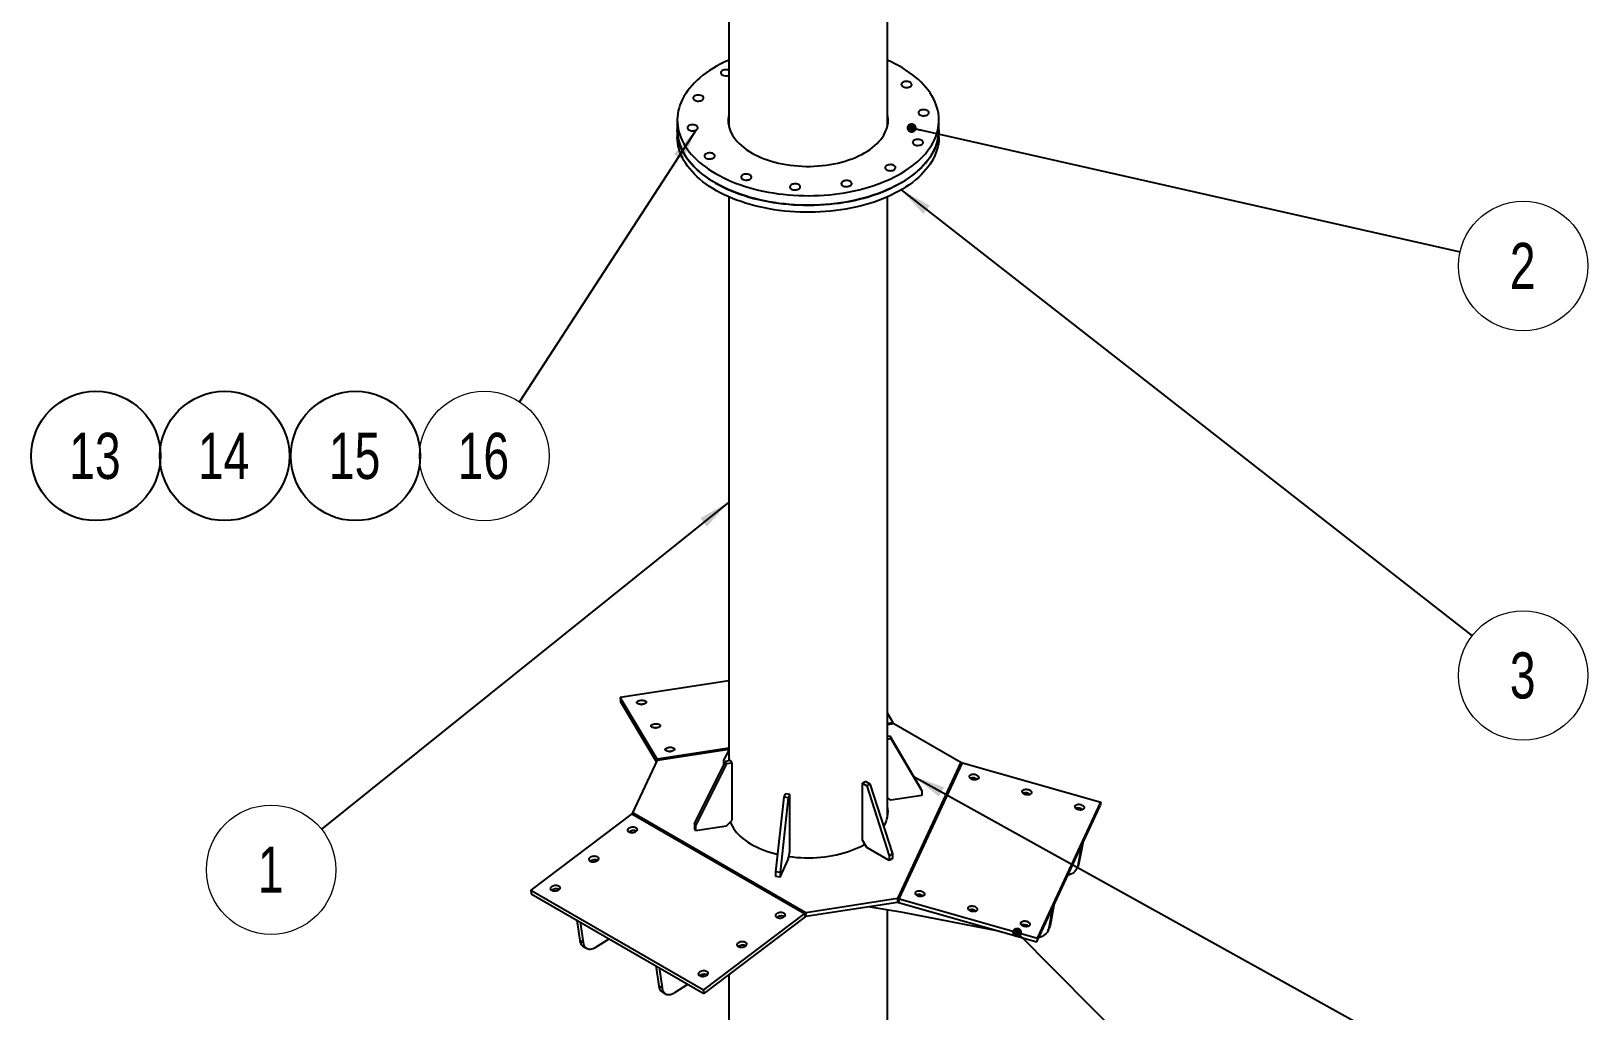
# Model space of a CAD drawing. Header units: millimetres. Extents: x 122 to 2816, y -707 to 556.
# Drawn here: x 1233.4 to 1322.7, y 249.6 to 305.8 of the extents above; entities that cross this region are included whole.
import ezdxf

# ---------------------------------------------------------------- set-up
doc = ezdxf.new("R2010")
doc.units = ezdxf.units.MM
doc.layers.add('FORMAT', color=7, linetype='Continuous')
doc.styles.add('SLDTEXTSTYLE7', font='TXT', dxfattribs={"width": 0.75})
doc.dimstyles.new('SLDDIMSTYLE0', dxfattribs={"dimtxt": 2.5, "dimasz": 1.852083, "dimexe": 0, "dimexo": 0.625, "dimgap": 0, "dimtad": 1, "dimdec": 0, "dimrnd": 1e-09, "dimtxsty": 'Standard', "dimsah": 1, "dimcen": 2.5, "dimazin": 3, "dimtfac": 1.852083, "dimtdec": 0, "dimtmove": 0, "dimatfit": 3, "dimfrac": 2})
doc.dimstyles.new('SLDDIMSTYLE1', dxfattribs={"dimtxt": 2.5, "dimasz": 0.569872, "dimexe": 0, "dimexo": 0.625, "dimgap": 0, "dimtad": 1, "dimdec": 0, "dimrnd": 1e-09, "dimtxsty": 'Standard', "dimblk1": 'DOT', "dimblk2": 'DOT', "dimsah": 1, "dimcen": 2.5, "dimazin": 3, "dimtfac": 0.569872, "dimtdec": 0, "dimtmove": 0, "dimatfit": 3, "dimldrblk": 'DOT', "dimfrac": 2})

# ---------------------------------------------------------------- blocks, each defined once
blk = doc.blocks.new('SW_NOTE_0_28')
at = {"color": 0, "linetype": 'Continuous', "lineweight": 0}
blk.add_circle((3.619, -0.817), 3.71, dxfattribs=at)
at = {"color": 0, "linetype": 'Continuous', "lineweight": 0, "insert": (3.593, 0.511), "char_height": 2.646, "attachment_point": 2, "style": 'SLDTEXTSTYLE7'}
blk.add_mtext('2', dxfattribs=at)
blk = doc.blocks.new('_Dot')
at = {"color": 0, "linetype": 'ByBlock', "lineweight": -2}
blk.add_line((-0.5, 0), (-1, 0), dxfattribs=at)
at = {"color": 0, "linetype": 'ByBlock', "const_width": 0.5}
blk.add_lwpolyline([(-0.25, 0, 1), (0.25, 0, 1)], format="xyb", close=True, dxfattribs=at)
blk = doc.blocks.new('SW_NOTE_0_29')
at = {"color": 0, "linetype": 'Continuous', "lineweight": 0}
blk.add_circle((2.924, -2.284), 3.71, dxfattribs=at)
at = {"color": 0, "linetype": 'Continuous', "lineweight": 0, "insert": (2.898, -0.956), "char_height": 2.646, "attachment_point": 2, "style": 'SLDTEXTSTYLE7'}
blk.add_mtext('3', dxfattribs=at)
blk = doc.blocks.new('SW_NOTE_0_31')
at = {"color": 0, "linetype": 'Continuous', "lineweight": 0}
blk.add_circle((-2.892, -2.324), 3.71, dxfattribs=at)
at = {"color": 0, "linetype": 'Continuous', "lineweight": 0, "insert": (-2.919, -0.996), "char_height": 2.646, "attachment_point": 2, "style": 'SLDTEXTSTYLE7'}
blk.add_mtext('1', dxfattribs=at)
blk = doc.blocks.new('SW_NOTE_0_32')
at = {"color": 0, "linetype": 'Continuous', "lineweight": 0}
blk.add_circle((-2.021, -3.112), 3.71, dxfattribs=at)
at = {"color": 0, "linetype": 'Continuous', "lineweight": 0, "insert": (-2.074, -1.784), "char_height": 2.6458, "attachment_point": 2, "style": 'SLDTEXTSTYLE7'}
blk.add_mtext('16', dxfattribs=at)
blk = doc.blocks.new('SW_NOTE_0_34')
at = {"layer": 'FORMAT', "color": 0}
blk.add_circle((1.955, 2.083), 3.71, dxfattribs=at)
at = {"layer": 'FORMAT', "color": 0, "insert": (1.902, 3.411), "char_height": 2.6458, "attachment_point": 2, "style": 'SLDTEXTSTYLE7'}
blk.add_mtext('15', dxfattribs=at)
blk = doc.blocks.new('SW_NOTE_0_35')
at = {"layer": 'FORMAT', "color": 0}
blk.add_circle((1.955, 2.083), 3.71, dxfattribs=at)
at = {"layer": 'FORMAT', "color": 0, "insert": (1.902, 3.411), "char_height": 2.6458, "attachment_point": 2, "style": 'SLDTEXTSTYLE7'}
blk.add_mtext('14', dxfattribs=at)
blk = doc.blocks.new('SW_NOTE_0_36')
at = {"layer": 'FORMAT', "color": 0}
blk.add_circle((1.955, 2.083), 3.71, dxfattribs=at)
at = {"layer": 'FORMAT', "color": 0, "insert": (1.902, 3.411), "char_height": 2.6458, "attachment_point": 2, "style": 'SLDTEXTSTYLE7'}
blk.add_mtext('13', dxfattribs=at)

msp = doc.modelspace()

# ---------------------------------------------------------------- linework, layer by layer
at = {"color": 7, "linetype": 'Continuous', "lineweight": 25}
for p, q in [((1273.426021, 329.570792), (1273.426021, 300.405028)), ((1282.526021, 300.405028), (1282.526021, 328.941504)), ((1270.476021, 300.723555), (1270.476021, 300.179194)), ((1270.476021, 300.179194), (1270.476021, 299.770924)), ((1273.406349, 300.51942), (1273.426021, 300.633812)), ((1282.526021, 300.633812), (1282.545693, 300.51942)), ((1285.476021, 300.179194), (1285.476021, 300.723555)), ((1285.476021, 299.770924), (1285.476021, 300.179194)), ((1273.426021, 296.329035), (1273.426021, 263.981109)), ((1282.526021, 260.748362), (1282.526021, 296.329035)), ((1273.426021, 268.578895), (1267.20468, 267.616554)), ((1267.20468, 267.616554), (1267.215239, 267.378624)), ((1269.329556, 264.076368), (1267.20468, 267.616554)), ((1269.289681, 263.922463), (1267.215239, 267.378624)), ((1282.852517, 266.168151), (1282.526021, 266.712115)), ((1282.890578, 266.124946), (1286.737781, 263.904003)), ((1282.526021, 265.388731), (1282.65845, 265.409216)), ((1282.526021, 265.229357), (1282.727468, 265.260518)), ((1282.65845, 265.409216), (1282.727468, 265.260518)), ((1282.65845, 265.409216), (1284.429314, 262.416976)), ((1282.727468, 265.260518), (1284.498332, 262.268278)), ((1273.426021, 264.5968), (1273.132339, 264.026413)), ((1267.930835, 260.994873), (1269.339009, 264.028738)), ((1273.224574, 263.949948), (1271.45371, 260.409861)), ((1273.293592, 263.80125), (1271.522728, 260.261163)), ((1273.132339, 264.026413), (1273.132339, 263.765565)), ((1273.546549, 263.999753), (1273.224574, 263.949948)), ((1273.293592, 263.80125), (1273.224574, 263.949948)), ((1273.615568, 263.851055), (1273.293592, 263.80125)), ((1273.615568, 263.851055), (1273.546549, 263.999753)), ((1273.615568, 260.584891), (1273.615568, 263.851055)), ((1286.737781, 263.904003), (1283.10665, 256.080849)), ((1283.199146, 256.069624), (1286.822613, 263.876264)), ((1286.822613, 263.876264), (1294.752757, 261.61181)), ((1281.287638, 262.802332), (1281.099076, 262.693477)), ((1281.099076, 259.427314), (1281.099076, 262.693477)), ((1281.099076, 262.693477), (1281.334778, 262.557409)), ((1281.287638, 262.802332), (1281.52334, 262.666264)), ((1281.52334, 262.666264), (1281.334778, 262.557409)), ((1281.334778, 262.557409), (1282.631141, 258.542872)), ((1281.52334, 262.666264), (1282.819702, 258.651726)), ((1276.583331, 261.902124), (1276.10883, 257.613663)), ((1276.840911, 261.862281), (1276.36641, 257.57382)), ((1276.669604, 262.087997), (1276.583331, 261.902124)), ((1276.840911, 261.862281), (1276.583331, 261.902124)), ((1276.927184, 262.048153), (1276.669604, 262.087997)), ((1276.927184, 262.048153), (1276.840911, 261.862281)), ((1276.927184, 258.78199), (1276.927184, 262.048153)), ((1282.727468, 261.722174), (1282.526021, 261.861306)), ((1284.498332, 261.996098), (1282.727468, 261.722174)), ((1284.429314, 262.416976), (1284.498332, 262.268278)), ((1284.498332, 262.268278), (1284.498332, 261.996098)), ((1291.129291, 253.80517), (1294.752757, 261.61181)), ((1294.752757, 261.61181), (1294.713351, 261.402724)), ((1267.8764, 260.945592), (1262.071131, 256.556492)), ((1267.8764, 260.945592), (1277.775895, 255.230735)), ((1277.851272, 255.267927), (1267.930835, 260.994873)), ((1291.089884, 253.596085), (1294.713351, 261.402724)), ((1271.522728, 260.261163), (1271.45371, 260.409861)), ((1271.45371, 260.409861), (1271.45371, 260.137681)), ((1271.522728, 259.988983), (1271.45371, 260.137681)), ((1271.522728, 259.988983), (1273.293592, 260.262907)), ((1271.522728, 260.261163), (1271.522728, 259.988983)), ((1273.293592, 260.262907), (1273.615568, 260.584891)), ((1281.334778, 259.019066), (1281.099076, 259.427314)), ((1282.631141, 258.270692), (1281.334778, 259.019066)), ((1293.652402, 259.116944), (1293.434107, 257.958688)), ((1293.72142, 259.265642), (1293.503125, 258.107386)), ((1276.36641, 257.301639), (1276.840911, 258.323937)), ((1276.840911, 258.323937), (1276.927184, 258.78199)), ((1282.819702, 258.651726), (1282.631141, 258.542872)), ((1282.631141, 258.542872), (1282.631141, 258.270692)), ((1282.819702, 258.379546), (1282.631141, 258.270692)), ((1282.819702, 258.651726), (1282.819702, 258.379546)), ((1293.503125, 258.107386), (1293.434107, 257.958688)), ((1276.36641, 257.57382), (1276.10883, 257.613663)), ((1276.10883, 257.613663), (1276.10883, 257.341483)), ((1276.36641, 257.301639), (1276.10883, 257.341483)), ((1276.36641, 257.57382), (1276.36641, 257.301639)), ((1293.386607, 257.81025), (1293.455625, 257.958948)), ((1262.071131, 256.556492), (1271.970626, 250.841636)), ((1262.071131, 256.556492), (1262.099978, 256.357964)), ((1262.099978, 256.357964), (1271.999473, 250.643108)), ((1283.10665, 256.080849), (1277.851272, 255.267927)), ((1283.10665, 255.863105), (1277.851272, 255.050183)), ((1283.415535, 255.293764), (1281.420755, 255.602324)), ((1282.526021, 224.004026), (1282.526021, 255.431357)), ((1283.10665, 256.080849), (1283.10665, 255.863105)), ((1283.199146, 256.069624), (1283.15974, 255.860538)), ((1283.15974, 255.860538), (1291.089884, 253.596085)), ((1283.199146, 256.069624), (1291.129291, 253.80517)), ((1288.903059, 254.220533), (1283.415535, 255.293764)), ((1291.99596, 255.548194), (1291.777665, 254.389938)), ((1292.064978, 255.696892), (1291.846683, 254.538636)), ((1264.714161, 254.848829), (1264.883932, 253.680461)), ((1264.902722, 254.739975), (1265.072493, 253.571606)), ((1277.775895, 255.230735), (1271.970626, 250.841636)), ((1277.804742, 255.032207), (1271.999473, 250.643108)), ((1277.775895, 255.230735), (1277.804742, 255.032207)), ((1277.851272, 255.267927), (1277.851272, 255.050183)), ((1291.846683, 254.538636), (1291.777665, 254.389938)), ((1265.072493, 253.571606), (1264.883932, 253.680461)), ((1265.805442, 253.304061), (1266.56119, 253.782562)), ((1291.129291, 253.80517), (1291.089884, 253.596085)), ((1291.730165, 254.2415), (1291.799183, 254.390198)), ((1265.082755, 253.34273), (1265.271317, 253.233876)), ((1269.239644, 252.236323), (1269.409415, 251.067955)), ((1269.428206, 252.127469), (1269.597977, 250.959101)), ((1271.803306, 251.62379), (1272.014601, 251.757571)), ((1273.426021, 251.721656), (1273.426021, 227.236772)), ((1269.597977, 250.959101), (1269.409415, 251.067955)), ((1270.330925, 250.691555), (1271.086674, 251.170056)), ((1271.970626, 250.841636), (1271.999473, 250.643108)), ((1269.608239, 250.730224), (1269.7968, 250.62137))]:
    msp.add_line(p, q, dxfattribs=at)
at = {"color": 8, "linetype": 'Continuous', "lineweight": 25}
for p, q in [((1282.852517, 266.168151), (1282.526021, 266.117647)), ((1282.526021, 266.068555), (1282.890578, 266.124946)), ((1273.426021, 264.710025), (1269.329556, 264.076368)), ((1269.339009, 264.028738), (1273.426021, 264.660933)), ((1269.329556, 264.076368), (1269.33231, 264.014304))]:
    msp.add_line(p, q, dxfattribs=at)
at = {"color": 7, "linetype": 'Continuous', "lineweight": 25, "flags": 128}
for points in [[(1273.426021, 304.165444), (1273.395628, 304.151983), (1273.16458, 304.044843), (1272.941045, 303.932517), (1272.725371, 303.815181), (1272.517895, 303.693017), (1272.318941, 303.566217), (1272.12882, 303.434979), (1271.947829, 303.299507), (1271.77625, 303.160013), (1271.614352, 303.016715), (1271.462386, 302.869836), (1271.320591, 302.719606), (1271.189187, 302.566259), (1271.06838, 302.410036), (1270.958359, 302.251179), (1270.859295, 302.089937), (1270.771343, 301.926561), (1270.69464, 301.761307), (1270.629306, 301.594433), (1270.575443, 301.426199), (1270.533135, 301.256868), (1270.502449, 301.086704), (1270.483431, 300.915973), (1270.476112, 300.744942), (1270.480504, 300.573877), (1270.496599, 300.403046), (1270.524372, 300.232715), (1270.56378, 300.063151), (1270.614761, 299.894618), (1270.677236, 299.727379), (1270.751107, 299.561696), (1270.836259, 299.397827), (1270.932559, 299.236028), (1271.039857, 299.076551), (1271.157984, 298.919646), (1271.286757, 298.765557), (1271.425975, 298.614526), (1271.57542, 298.466788), (1271.734858, 298.322573), (1271.904041, 298.182108), (1272.082705, 298.04561), (1272.270571, 297.913294), (1272.467345, 297.785365), (1272.67272, 297.662024)], [(1272.67272, 297.662024), (1272.886376, 297.543464), (1273.107978, 297.429869), (1273.337182, 297.321416), (1273.573628, 297.218276), (1273.816948, 297.120608), (1274.066762, 297.028566), (1274.32268, 296.942294), (1274.584303, 296.861925), (1274.85122, 296.787586), (1275.123017, 296.719393), (1275.399269, 296.657451), (1275.679544, 296.601858), (1275.963405, 296.552701), (1276.250408, 296.510056), (1276.540105, 296.47399), (1276.832044, 296.444559), (1277.12577, 296.421809), (1277.420823, 296.405776), (1277.716743, 296.396485), (1278.013068, 296.39395), (1278.309335, 296.398175), (1278.605081, 296.409153), (1278.899846, 296.426868), (1279.193168, 296.451292), (1279.484589, 296.482387), (1279.773655, 296.520103), (1280.059915, 296.564383), (1280.34292, 296.615156), (1280.62223, 296.672345), (1280.897408, 296.735859), (1281.168025, 296.805599), (1281.433658, 296.881457), (1281.693892, 296.963314), (1281.948321, 297.051041), (1282.196548, 297.144503), (1282.438184, 297.243554), (1282.672854, 297.348038), (1282.900191, 297.457792), (1283.119838, 297.572646), (1283.331455, 297.692419), (1283.534709, 297.816925), (1283.729284, 297.945969), (1283.914876, 298.079351), (1284.091196, 298.21686), (1284.257967, 298.358284), (1284.41493, 298.503401), (1284.561839, 298.651984), (1284.698465, 298.803802), (1284.824595, 298.958618), (1284.940031, 299.116189), (1285.044595, 299.27627), (1285.138121, 299.43861), (1285.220465, 299.602957), (1285.291497, 299.769053), (1285.351107, 299.93664), (1285.399202, 300.105456), (1285.435706, 300.275237), (1285.460563, 300.445717), (1285.473734, 300.616632), (1285.475197, 300.787713), (1285.464952, 300.958694), (1285.443014, 301.129308), (1285.409417, 301.299289), (1285.364213, 301.46837), (1285.307474, 301.636289), (1285.239288, 301.802783), (1285.159761, 301.967591), (1285.069017, 302.130457), (1284.967198, 302.291126), (1284.854464, 302.449348), (1284.730989, 302.604875), (1284.596968, 302.757465), (1284.452609, 302.906879), (1284.298137, 303.052884), (1284.133794, 303.195252), (1283.959837, 303.33376), (1283.776536, 303.468194), (1283.584179, 303.598341), (1283.383065, 303.724001), (1283.173508, 303.844975), (1282.955837, 303.961075), (1282.73039, 304.072121), (1282.526021, 304.165444)], [(1273.426021, 303.589916), (1273.400875, 303.598421), (1273.344505, 303.611419), (1273.284756, 303.617602), (1273.224074, 303.616714), (1273.164944, 303.608793), (1273.109787, 303.594162), (1273.06086, 303.573422), (1273.020167, 303.54742), (1272.989374, 303.517222), (1272.969741, 303.484064), (1272.962072, 303.449303), (1272.966681, 303.414362), (1272.98338, 303.380672), (1273.011484, 303.349612), (1273.049844, 303.322454)], [(1283.408717, 302.648664), (1283.455761, 302.62652), (1283.509564, 302.610295), (1283.567923, 302.600656), (1283.628449, 302.597995), (1283.688663, 302.602422), (1283.746102, 302.613756), (1283.798412, 302.631532), (1283.843453, 302.655024), (1283.879381, 302.683269), (1283.904724, 302.71511), (1283.918445, 302.749245), (1283.919983, 302.784276), (1283.909274, 302.818768), (1283.886757, 302.85131), (1283.853354, 302.880569), (1283.810432, 302.905348), (1283.759748, 302.924631), (1283.703378, 302.93763), (1283.643629, 302.943812), (1283.582947, 302.942924), (1283.523818, 302.935003), (1283.46866, 302.920373), (1283.419733, 302.899632), (1283.37904, 302.87363), (1283.348247, 302.843432), (1283.328614, 302.810274), (1283.320945, 302.775513), (1283.325554, 302.740572), (1283.342253, 302.706882), (1283.370357, 302.675822), (1283.408717, 302.648664)], [(1271.471333, 301.872201), (1271.518378, 301.850056), (1271.572181, 301.833832), (1271.630539, 301.824192), (1271.691065, 301.821531), (1271.75128, 301.825958), (1271.808718, 301.837292), (1271.861029, 301.855069), (1271.906069, 301.87856), (1271.941997, 301.906805), (1271.96734, 301.938647), (1271.981062, 301.972782), (1271.982599, 302.007812), (1271.97189, 302.042305), (1271.949373, 302.074847), (1271.91597, 302.104106), (1271.873048, 302.128884), (1271.822364, 302.148167), (1271.765994, 302.161166), (1271.706245, 302.167348), (1271.645564, 302.16646), (1271.586434, 302.158539), (1271.531277, 302.143909), (1271.48235, 302.123168), (1271.441657, 302.097167), (1271.410864, 302.066969), (1271.391231, 302.03381), (1271.383562, 301.999049), (1271.388171, 301.964108), (1271.40487, 301.930418), (1271.432974, 301.899359), (1271.471333, 301.872201)], [(1273.426021, 301.042082), (1273.40592, 300.924466), (1273.394159, 300.790583), (1273.394159, 300.656527), (1273.40592, 300.522643), (1273.429413, 300.389275), (1273.464577, 300.256765), (1273.511322, 300.125454), (1273.569528, 299.995678), (1273.639045, 299.86777), (1273.719695, 299.742059), (1273.811271, 299.618867), (1273.913537, 299.498511), (1274.026233, 299.3813), (1274.149067, 299.267534), (1274.281725, 299.157506), (1274.423866, 299.051498), (1274.575125, 298.949782), (1274.735115, 298.85262)], [(1274.735115, 298.85262), (1274.903424, 298.76026), (1275.07962, 298.672939), (1275.263251, 298.590883), (1275.453846, 298.514301), (1275.650915, 298.443391), (1275.853953, 298.378333), (1276.062438, 298.319296), (1276.275835, 298.26643), (1276.493597, 298.219872), (1276.715164, 298.17974), (1276.939967, 298.146139), (1277.16743, 298.119154), (1277.396969, 298.098854), (1277.627994, 298.085292), (1277.859913, 298.078502), (1278.092129, 298.078502), (1278.324048, 298.085292), (1278.555073, 298.098854), (1278.784612, 298.119154), (1279.012075, 298.146139), (1279.236878, 298.17974), (1279.458445, 298.219872), (1279.676207, 298.26643), (1279.889604, 298.319296), (1280.098089, 298.378333), (1280.301127, 298.443391), (1280.498196, 298.514301), (1280.688791, 298.590883), (1280.872422, 298.672939), (1281.048618, 298.76026), (1281.216927, 298.85262), (1281.376917, 298.949782), (1281.528176, 299.051498), (1281.670317, 299.157506), (1281.802975, 299.267534), (1281.925809, 299.3813), (1282.038504, 299.498511), (1282.140771, 299.618867), (1282.232347, 299.742059), (1282.312997, 299.86777), (1282.382514, 299.995678), (1282.44072, 300.125454), (1282.487465, 300.256765), (1282.522629, 300.389275), (1282.546122, 300.522643), (1282.557883, 300.656527), (1282.557883, 300.790583), (1282.546122, 300.924466), (1282.526021, 301.042082)], [(1284.388637, 301.031998), (1284.435681, 301.009854), (1284.489484, 300.99363), (1284.547843, 300.98399), (1284.608369, 300.981329), (1284.668583, 300.985756), (1284.726022, 300.99709), (1284.778332, 301.014867), (1284.823373, 301.038358), (1284.859301, 301.066603), (1284.884644, 301.098445), (1284.898365, 301.13258), (1284.899903, 301.16761), (1284.889194, 301.202103), (1284.866677, 301.234644), (1284.833274, 301.263903), (1284.790352, 301.288682), (1284.739668, 301.307965), (1284.683298, 301.320964), (1284.623549, 301.327146), (1284.562867, 301.326258), (1284.503738, 301.318337), (1284.44858, 301.303707), (1284.399654, 301.282966), (1284.358961, 301.256965), (1284.328167, 301.226766), (1284.308534, 301.193608), (1284.300865, 301.158847), (1284.305474, 301.123906), (1284.322173, 301.090216), (1284.350277, 301.059156), (1284.388637, 301.031998)], [(1285.476021, 300.179194), (1285.475197, 300.115036), (1285.464952, 299.944055), (1285.443014, 299.773441), (1285.409417, 299.60346), (1285.364213, 299.434379), (1285.307474, 299.26646), (1285.239288, 299.099967), (1285.159761, 298.935158), (1285.069017, 298.772292), (1284.967198, 298.611623), (1284.854464, 298.453401), (1284.730989, 298.297874), (1284.596968, 298.145284), (1284.452609, 297.99587), (1284.298137, 297.849865), (1284.133794, 297.707497), (1283.959837, 297.568989), (1283.776536, 297.434556), (1283.584179, 297.304408), (1283.383065, 297.178749), (1283.173508, 297.057774), (1282.955837, 296.941674), (1282.73039, 296.830628), (1282.49752, 296.724811), (1282.257589, 296.624388), (1282.010974, 296.529514), (1281.758059, 296.44034), (1281.499238, 296.357003), (1281.234916, 296.279634), (1280.965506, 296.208354), (1280.691429, 296.143274), (1280.413111, 296.084495), (1280.130988, 296.03211), (1279.845501, 295.9862), (1279.557094, 295.946836), (1279.266219, 295.914082), (1278.973329, 295.887986), (1278.678883, 295.868591), (1278.383338, 295.855926), (1278.087158, 295.850012), (1277.790804, 295.850857), (1277.49474, 295.85846), (1277.199427, 295.87281), (1276.905326, 295.893883), (1276.612897, 295.921648), (1276.322597, 295.95606), (1276.034878, 295.997066), (1275.75019, 296.044602), (1275.468978, 296.098594), (1275.191679, 296.158957), (1274.918729, 296.225597), (1274.650552, 296.29841), (1274.387567, 296.377283), (1274.130185, 296.462091), (1273.878808, 296.552704), (1273.633828, 296.648979), (1273.395628, 296.750766), (1273.16458, 296.857906), (1272.941045, 296.970232), (1272.725371, 297.087568), (1272.517895, 297.209732), (1272.318941, 297.336532), (1272.12882, 297.46777), (1271.947829, 297.603242), (1271.77625, 297.742736), (1271.614352, 297.886034), (1271.462386, 298.032913), (1271.320591, 298.183143), (1271.189187, 298.33649), (1271.06838, 298.492713), (1270.958359, 298.65157), (1270.859295, 298.812813), (1270.771343, 298.976188), (1270.69464, 299.141442), (1270.629306, 299.308316), (1270.575443, 299.47655), (1270.533135, 299.645882), (1270.502449, 299.816045), (1270.483431, 299.986776), (1270.476112, 300.157808), (1270.476021, 300.179194)], [(1270.476021, 300.179194), (1270.480504, 300.029516), (1270.496599, 299.858685), (1270.524372, 299.688355), (1270.56378, 299.518791), (1270.614761, 299.350258), (1270.677236, 299.183019), (1270.751107, 299.017336), (1270.836259, 298.853466), (1270.932559, 298.691667), (1271.039857, 298.53219), (1271.157984, 298.375285), (1271.286757, 298.221197), (1271.425975, 298.070166), (1271.57542, 297.922427), (1271.734858, 297.778213), (1271.904041, 297.637747), (1272.082705, 297.501249), (1272.270571, 297.368933), (1272.467345, 297.241005), (1272.67272, 297.117664)], [(1271.139141, 300.170189), (1271.186185, 300.148044), (1271.239988, 300.13182), (1271.298347, 300.12218), (1271.358873, 300.119519), (1271.419087, 300.123947), (1271.476526, 300.13528), (1271.528836, 300.153057), (1271.573877, 300.176549), (1271.609804, 300.204793), (1271.635148, 300.236635), (1271.648869, 300.27077), (1271.650407, 300.305801), (1271.639698, 300.340293), (1271.617181, 300.372835), (1271.583778, 300.402094), (1271.540855, 300.426872), (1271.490172, 300.446156), (1271.433802, 300.459154), (1271.374053, 300.465336), (1271.313371, 300.464449), (1271.254241, 300.456528), (1271.199084, 300.441897), (1271.150157, 300.421157), (1271.109464, 300.395155), (1271.078671, 300.364957), (1271.059038, 300.331799), (1271.051369, 300.297037), (1271.055978, 300.262097), (1271.072677, 300.228407), (1271.100781, 300.197347), (1271.139141, 300.170189)], [(1272.67272, 297.117664), (1272.886376, 296.999103), (1273.107978, 296.885508), (1273.337182, 296.777056), (1273.573628, 296.673915), (1273.816948, 296.576248), (1274.066762, 296.484206), (1274.32268, 296.397933), (1274.584303, 296.317565), (1274.85122, 296.243226), (1275.123017, 296.175032), (1275.399269, 296.113091), (1275.679544, 296.057498), (1275.963405, 296.008341), (1276.250408, 295.965696), (1276.540105, 295.92963), (1276.832044, 295.900199), (1277.12577, 295.877449), (1277.420823, 295.861416), (1277.716743, 295.852124), (1278.013068, 295.849589), (1278.309335, 295.853814), (1278.605081, 295.864793), (1278.899846, 295.882508), (1279.193168, 295.906932), (1279.484589, 295.938026), (1279.773655, 295.975742), (1280.059915, 296.020022), (1280.34292, 296.070796), (1280.62223, 296.127984), (1280.897408, 296.191498), (1281.168025, 296.261239), (1281.433658, 296.337096), (1281.693892, 296.418953), (1281.948321, 296.506681), (1282.196548, 296.600143), (1282.438184, 296.699193), (1282.672854, 296.803677), (1282.900191, 296.913432), (1283.119838, 297.028285), (1283.331455, 297.148058), (1283.534709, 297.272564), (1283.729284, 297.401609), (1283.914876, 297.53499), (1284.091196, 297.6725), (1284.257967, 297.813924), (1284.41493, 297.959041), (1284.561839, 298.107624), (1284.698465, 298.259442), (1284.824595, 298.414257), (1284.940031, 298.571828), (1285.044595, 298.731909), (1285.138121, 298.89425), (1285.220465, 299.058596), (1285.291497, 299.224693), (1285.351107, 299.39228), (1285.399202, 299.561095), (1285.435706, 299.730876), (1285.460563, 299.901357), (1285.473734, 300.072271), (1285.476021, 300.179194)], [(1285.476021, 299.770924), (1285.475197, 299.706766), (1285.464952, 299.535785), (1285.443014, 299.365171), (1285.409417, 299.19519), (1285.364213, 299.026108), (1285.307474, 298.85819), (1285.239288, 298.691696), (1285.159761, 298.526888), (1285.069017, 298.364022), (1284.967198, 298.203352), (1284.854464, 298.045131), (1284.730989, 297.889604), (1284.596968, 297.737014), (1284.452609, 297.5876), (1284.298137, 297.441595), (1284.133794, 297.299227), (1283.959837, 297.160718), (1283.776536, 297.026285), (1283.584179, 296.896137), (1283.383065, 296.770478), (1283.173508, 296.649504), (1282.955837, 296.533403), (1282.73039, 296.422358), (1282.49752, 296.316541), (1282.257589, 296.216117), (1282.010974, 296.121244), (1281.758059, 296.032069), (1281.499238, 295.948733), (1281.234916, 295.871364), (1280.965506, 295.800083), (1280.691429, 295.735003), (1280.413111, 295.676225), (1280.130988, 295.623839), (1279.845501, 295.577929), (1279.557094, 295.538566), (1279.266219, 295.505811), (1278.973329, 295.479716), (1278.678883, 295.460321), (1278.383338, 295.447656), (1278.087158, 295.441741), (1277.790804, 295.442587), (1277.49474, 295.45019), (1277.199427, 295.464539), (1276.905326, 295.485613), (1276.612897, 295.513377), (1276.322597, 295.54779), (1276.034878, 295.588796), (1275.75019, 295.636332), (1275.468978, 295.690323), (1275.191679, 295.750686), (1274.918729, 295.817326), (1274.650552, 295.89014), (1274.387567, 295.969012), (1274.130185, 296.053821), (1273.878808, 296.144434), (1273.633828, 296.240709), (1273.395628, 296.342496), (1273.16458, 296.449636), (1272.941045, 296.561962), (1272.725371, 296.679298), (1272.517895, 296.801461), (1272.318941, 296.928261), (1272.12882, 297.0595), (1271.947829, 297.194972), (1271.77625, 297.334466), (1271.614352, 297.477764), (1271.462386, 297.624643), (1271.320591, 297.774873), (1271.189187, 297.928219), (1271.06838, 298.084443), (1270.958359, 298.2433), (1270.859295, 298.404542), (1270.771343, 298.567918), (1270.69464, 298.733172), (1270.629306, 298.900046), (1270.575443, 299.06828), (1270.533135, 299.237611), (1270.502449, 299.407775), (1270.483431, 299.578506), (1270.476112, 299.749537), (1270.476021, 299.770924)], [(1284.056444, 299.329987), (1284.103489, 299.307842), (1284.157292, 299.291618), (1284.215651, 299.281978), (1284.276176, 299.279317), (1284.336391, 299.283744), (1284.393829, 299.295078), (1284.44614, 299.312855), (1284.491181, 299.336346), (1284.527108, 299.364591), (1284.552451, 299.396433), (1284.566173, 299.430568), (1284.56771, 299.465598), (1284.557001, 299.500091), (1284.534484, 299.532633), (1284.501081, 299.561892), (1284.458159, 299.58667), (1284.407475, 299.605953), (1284.351105, 299.618952), (1284.291356, 299.625134), (1284.230675, 299.624247), (1284.171545, 299.616325), (1284.116388, 299.601695), (1284.067461, 299.580955), (1284.026768, 299.554953), (1283.995975, 299.524755), (1283.976342, 299.491596), (1283.968673, 299.456835), (1283.973282, 299.421894), (1283.989981, 299.388205), (1284.018085, 299.357145), (1284.056444, 299.329987)], [(1272.119061, 298.553523), (1272.166105, 298.531379), (1272.219908, 298.515154), (1272.278267, 298.505514), (1272.338793, 298.502854), (1272.399007, 298.507281), (1272.456446, 298.518615), (1272.508756, 298.536391), (1272.553797, 298.559883), (1272.589725, 298.588128), (1272.615068, 298.619969), (1272.628789, 298.654104), (1272.630327, 298.689135), (1272.619618, 298.723627), (1272.597101, 298.756169), (1272.563698, 298.785428), (1272.520776, 298.810206), (1272.470092, 298.82949), (1272.413722, 298.842489), (1272.353973, 298.848671), (1272.293291, 298.847783), (1272.234162, 298.839862), (1272.179004, 298.825231), (1272.130077, 298.804491), (1272.089384, 298.778489), (1272.058591, 298.748291), (1272.038958, 298.715133), (1272.031289, 298.680372), (1272.035898, 298.645431), (1272.052597, 298.611741), (1272.080701, 298.580681), (1272.119061, 298.553523)], [(1282.477934, 297.879733), (1282.524978, 297.857589), (1282.578781, 297.841365), (1282.63714, 297.831725), (1282.697666, 297.829064), (1282.757881, 297.833491), (1282.815319, 297.844825), (1282.867629, 297.862601), (1282.91267, 297.886093), (1282.948598, 297.914338), (1282.973941, 297.946179), (1282.987662, 297.980314), (1282.9892, 298.015345), (1282.978491, 298.049837), (1282.955974, 298.082379), (1282.922571, 298.111638), (1282.879649, 298.136417), (1282.828965, 298.1557), (1282.772595, 298.168699), (1282.712846, 298.174881), (1282.652165, 298.173993), (1282.593035, 298.166072), (1282.537877, 298.151442), (1282.488951, 298.130701), (1282.448258, 298.1047), (1282.417464, 298.074501), (1282.397831, 298.041343), (1282.390162, 298.006582), (1282.394772, 297.971641), (1282.41147, 297.937951), (1282.439575, 297.906891), (1282.477934, 297.879733)], [(1274.217008, 297.342404), (1274.264053, 297.320259), (1274.317856, 297.304035), (1274.376215, 297.294395), (1274.43674, 297.291734), (1274.496955, 297.296161), (1274.554393, 297.307495), (1274.606704, 297.325272), (1274.651745, 297.348764), (1274.687672, 297.377008), (1274.713015, 297.40885), (1274.726737, 297.442985), (1274.728274, 297.478016), (1274.717565, 297.512508), (1274.695048, 297.54505), (1274.661645, 297.574309), (1274.618723, 297.599087), (1274.568039, 297.61837), (1274.511669, 297.631369), (1274.45192, 297.637551), (1274.391239, 297.636664), (1274.332109, 297.628742), (1274.276952, 297.614112), (1274.228025, 297.593372), (1274.187332, 297.56737), (1274.156539, 297.537172), (1274.136906, 297.504013), (1274.129237, 297.469252), (1274.133846, 297.434312), (1274.150545, 297.400622), (1274.178649, 297.369562), (1274.217008, 297.342404)], [(1279.965749, 296.968479), (1280.012794, 296.946334), (1280.066596, 296.93011), (1280.124955, 296.92047), (1280.185481, 296.917809), (1280.245696, 296.922236), (1280.303134, 296.93357), (1280.355444, 296.951347), (1280.400485, 296.974838), (1280.436413, 297.003083), (1280.461756, 297.034925), (1280.475478, 297.06906), (1280.477015, 297.10409), (1280.466306, 297.138583), (1280.443789, 297.171125), (1280.410386, 297.200384), (1280.367464, 297.225162), (1280.31678, 297.244445), (1280.26041, 297.257444), (1280.200661, 297.263626), (1280.13998, 297.262738), (1280.08085, 297.254817), (1280.025693, 297.240187), (1279.976766, 297.219446), (1279.936073, 297.193445), (1279.90528, 297.163247), (1279.885647, 297.130088), (1279.877978, 297.095327), (1279.882587, 297.060386), (1279.899285, 297.026696), (1279.92739, 296.995637), (1279.965749, 296.968479)], [(1277.017459, 296.776708), (1277.064503, 296.754564), (1277.118306, 296.738339), (1277.176665, 296.728699), (1277.237191, 296.726038), (1277.297406, 296.730466), (1277.354844, 296.7418), (1277.407154, 296.759576), (1277.452195, 296.783068), (1277.488123, 296.811313), (1277.513466, 296.843154), (1277.527187, 296.877289), (1277.528725, 296.91232), (1277.518016, 296.946812), (1277.495499, 296.979354), (1277.462096, 297.008613), (1277.419174, 297.033391), (1277.36849, 297.052675), (1277.31212, 297.065673), (1277.252371, 297.071856), (1277.19169, 297.070968), (1277.13256, 297.063047), (1277.077402, 297.048416), (1277.028476, 297.027676), (1276.987783, 297.001674), (1276.956989, 296.971476), (1276.937356, 296.938318), (1276.929687, 296.903556), (1276.934297, 296.868616), (1276.950995, 296.834926), (1276.9791, 296.803866), (1277.017459, 296.776708)], [(1268.494584, 267.226197), (1268.437617, 267.220289), (1268.380125, 267.21997), (1268.324795, 267.225256), (1268.274216, 267.2359), (1268.230751, 267.251403), (1268.196433, 267.271041), (1268.172868, 267.293896), (1268.161156, 267.318899), (1268.161846, 267.34488), (1268.174905, 267.370626), (1268.199723, 267.394932), (1268.235139, 267.416661), (1268.279497, 267.434798), (1268.330722, 267.448495), (1268.386421, 267.457111), (1268.443988, 267.460243), (1268.500732, 267.457744), (1268.553998, 267.449733), (1268.601298, 267.436582), (1268.640418, 267.418908), (1268.66953, 267.397536), (1268.687273, 267.373466), (1268.692816, 267.347824), (1268.685901, 267.321807), (1268.666851, 267.296634), (1268.636557, 267.273481), (1268.596435, 267.25343), (1268.548361, 267.237419), (1268.494584, 267.226197)], [(1268.399583, 267.219445), (1268.448383, 267.222246), (1268.463732, 267.222292)], [(1269.30453, 265.876774), (1269.247563, 265.870865), (1269.19007, 265.870546), (1269.134741, 265.875832), (1269.084161, 265.886476), (1269.040697, 265.901979), (1269.006379, 265.921617), (1268.982814, 265.944472), (1268.971102, 265.969475), (1268.971792, 265.995456), (1268.984851, 266.021202), (1269.009669, 266.045508), (1269.045084, 266.067237), (1269.089442, 266.085374), (1269.140668, 266.099071), (1269.196367, 266.107687), (1269.253934, 266.110819), (1269.310677, 266.10832), (1269.363944, 266.100309), (1269.411244, 266.087158), (1269.450364, 266.069484), (1269.479476, 266.048112), (1269.497219, 266.024042), (1269.502762, 265.9984), (1269.495847, 265.972384), (1269.476797, 265.94721), (1269.446503, 265.924057), (1269.406381, 265.904006), (1269.358307, 265.887995), (1269.30453, 265.876774)], [(1269.209528, 265.870021), (1269.258329, 265.872822), (1269.273678, 265.872868)], [(1270.114475, 264.52735), (1270.057508, 264.521441), (1270.000016, 264.521123), (1269.944687, 264.526408), (1269.894107, 264.537052), (1269.850642, 264.552555), (1269.816325, 264.572193), (1269.792759, 264.595048), (1269.781048, 264.620051), (1269.781738, 264.646033), (1269.794797, 264.671778), (1269.819614, 264.696084), (1269.85503, 264.717813), (1269.899388, 264.73595), (1269.950614, 264.749647), (1270.006312, 264.758263), (1270.063879, 264.761395), (1270.120623, 264.758896), (1270.17389, 264.750885), (1270.221189, 264.737734), (1270.26031, 264.72006), (1270.289422, 264.698688), (1270.307164, 264.674618), (1270.312708, 264.648976), (1270.305793, 264.62296), (1270.286743, 264.597786), (1270.256448, 264.574633), (1270.216326, 264.554582), (1270.168253, 264.538572), (1270.114475, 264.52735)], [(1270.019474, 264.520597), (1270.068274, 264.523398), (1270.083623, 264.523444)], [(1287.23857, 263.042508), (1287.230308, 263.078262), (1287.23437, 263.112839), (1287.250565, 263.14462), (1287.278137, 263.17212), (1287.315796, 263.194054), (1287.361782, 263.209395), (1287.413943, 263.217426), (1287.469842, 263.217771), (1287.526864, 263.210416), (1287.582343, 263.195702), (1287.633685, 263.174319), (1287.678489, 263.147266), (1287.714661, 263.115809), (1287.740508, 263.081417), (1287.754823, 263.0457), (1287.756935, 263.010327), (1287.746747, 262.976953), (1287.724734, 262.947137), (1287.691926, 262.922275), (1287.649857, 262.903527), (1287.600494, 262.891773), (1287.546145, 262.887559), (1287.489352, 262.891085), (1287.43277, 262.902185), (1287.379044, 262.92034), (1287.330688, 262.9447), (1287.289961, 262.974128), (1287.258769, 263.007247), (1287.23857, 263.042508)], [(1290.261328, 262.179359), (1290.253066, 262.215113), (1290.257128, 262.24969), (1290.273324, 262.281471), (1290.300896, 262.308971), (1290.338555, 262.330905), (1290.38454, 262.346246), (1290.436702, 262.354277), (1290.492601, 262.354622), (1290.549623, 262.347267), (1290.605102, 262.332553), (1290.656444, 262.31117), (1290.701248, 262.284117), (1290.737419, 262.25266), (1290.763267, 262.218268), (1290.777581, 262.182551), (1290.779694, 262.147178), (1290.769505, 262.113804), (1290.747493, 262.083988), (1290.714685, 262.059125), (1290.672616, 262.040378), (1290.623253, 262.028623), (1290.568904, 262.02441), (1290.512111, 262.027936), (1290.455528, 262.039036), (1290.401803, 262.05719), (1290.353446, 262.081551), (1290.31272, 262.110979), (1290.281528, 262.144098), (1290.261328, 262.179359)], [(1293.284087, 261.316209), (1293.275825, 261.351964), (1293.279887, 261.38654), (1293.296082, 261.418322), (1293.323654, 261.445822), (1293.361313, 261.467756), (1293.407299, 261.483097), (1293.45946, 261.491128), (1293.515359, 261.491473), (1293.572381, 261.484117), (1293.62786, 261.469404), (1293.679202, 261.448021), (1293.724006, 261.420968), (1293.760178, 261.389511), (1293.786025, 261.355119), (1293.80034, 261.319402), (1293.802452, 261.284029), (1293.792264, 261.250655), (1293.770251, 261.220839), (1293.737443, 261.195976), (1293.695374, 261.177229), (1293.646011, 261.165474), (1293.591662, 261.161261), (1293.534869, 261.164787), (1293.478287, 261.175887), (1293.424561, 261.194041), (1293.376205, 261.218402), (1293.335478, 261.24783), (1293.304286, 261.280948), (1293.284087, 261.316209)], [(1267.64735, 259.954197), (1267.637963, 259.99113), (1267.640951, 260.029536), (1267.656177, 260.067618), (1267.682927, 260.103597), (1267.71995, 260.135789), (1267.765517, 260.162689), (1267.817495, 260.18304), (1267.873455, 260.19589), (1267.93078, 260.200638), (1267.98679, 260.197062), (1268.038865, 260.18533), (1268.08457, 260.165989), (1268.121769, 260.139945), (1268.148722, 260.108414), (1268.164169, 260.072872), (1268.167388, 260.03498), (1268.158227, 259.996511), (1268.137115, 259.959262), (1268.105041, 259.924975), (1268.063502, 259.895255), (1268.014442, 259.87149), (1267.960154, 259.854792), (1267.903178, 259.845941), (1267.846177, 259.845351), (1267.791816, 259.853051), (1267.742637, 259.868679), (1267.70094, 259.891505), (1267.668675, 259.920463), (1267.64735, 259.954197)], [(1267.700414, 259.891875), (1267.711774, 259.905069), (1267.748798, 259.937261), (1267.794364, 259.964162), (1267.846343, 259.984513), (1267.902303, 259.997362), (1267.959628, 260.00211), (1268.015637, 259.998535), (1268.067712, 259.986802), (1268.113418, 259.967461), (1268.133726, 259.954838)], [(1273.507941, 260.477262), (1273.548861, 260.38208), (1273.614626, 260.253512), (1273.691587, 260.127033), (1273.779545, 260.002966), (1273.878276, 259.88163), (1273.987526, 259.763337), (1274.107014, 259.64839), (1274.236434, 259.537084), (1274.375454, 259.429705), (1274.523716, 259.326529), (1274.68084, 259.22782), (1274.846423, 259.133832), (1275.020039, 259.044807), (1275.201243, 258.960972), (1275.38957, 258.882542), (1275.584537, 258.80972), (1275.785642, 258.742693), (1275.992371, 258.681631), (1276.204191, 258.626692), (1276.220483, 258.622771)], [(1276.873815, 258.498635), (1277.09135, 258.470744), (1277.320262, 258.448209), (1277.550857, 258.432396), (1277.782544, 258.423346), (1278.014727, 258.421082), (1278.246811, 258.425609), (1278.4782, 258.436917), (1278.7083, 258.454976), (1278.93652, 258.47974), (1279.162275, 258.511144), (1279.384984, 258.54911), (1279.604077, 258.593538), (1279.81899, 258.644316), (1280.029173, 258.701312), (1280.234085, 258.76438), (1280.433201, 258.83336), (1280.626009, 258.908072), (1280.812015, 258.988326), (1280.990741, 259.073916), (1281.161728, 259.164622), (1281.22871, 259.202781)], [(1265.434537, 258.28119), (1265.42515, 258.318123), (1265.428139, 258.356529), (1265.443364, 258.394611), (1265.470114, 258.43059), (1265.507138, 258.462782), (1265.552704, 258.489682), (1265.604683, 258.510033), (1265.660643, 258.522883), (1265.717968, 258.527631), (1265.773977, 258.524055), (1265.826052, 258.512323), (1265.871758, 258.492982), (1265.908957, 258.466937), (1265.93591, 258.435407), (1265.951356, 258.399865), (1265.954575, 258.361973), (1265.945414, 258.323503), (1265.924303, 258.286255), (1265.892228, 258.251968), (1265.850689, 258.222248), (1265.801629, 258.198483), (1265.747342, 258.181785), (1265.690365, 258.172934), (1265.633364, 258.172344), (1265.579003, 258.180044), (1265.529824, 258.195672), (1265.488128, 258.218498), (1265.455862, 258.247456), (1265.434537, 258.28119)], [(1265.487601, 258.218868), (1265.498961, 258.232062), (1265.535985, 258.264254), (1265.581551, 258.291155), (1265.63353, 258.311505), (1265.68949, 258.324355), (1265.746815, 258.329103), (1265.802824, 258.325527), (1265.854899, 258.313795), (1265.900605, 258.294454), (1265.920913, 258.281831)], [(1293.503125, 258.107386), (1293.480442, 258.020912), (1293.455625, 257.958948)], [(1293.434107, 257.958688), (1293.411423, 257.872214), (1293.37691, 257.790298), (1293.331004, 257.71398), (1293.274288, 257.64423), (1293.207482, 257.581932), (1293.131436, 257.527878), (1293.047113, 257.482753), (1292.955584, 257.447132), (1292.866244, 257.423193)], [(1263.221725, 256.608182), (1263.212337, 256.645116), (1263.215326, 256.683522), (1263.230551, 256.721604), (1263.257301, 256.757583), (1263.294325, 256.789775), (1263.339891, 256.816675), (1263.39187, 256.837026), (1263.44783, 256.849876), (1263.505155, 256.854624), (1263.561164, 256.851048), (1263.613239, 256.839316), (1263.658945, 256.819975), (1263.696144, 256.79393), (1263.723097, 256.7624), (1263.738544, 256.726858), (1263.741762, 256.688966), (1263.732601, 256.650496), (1263.71149, 256.613248), (1263.679415, 256.578961), (1263.637876, 256.549241), (1263.588816, 256.525476), (1263.534529, 256.508778), (1263.477552, 256.499927), (1263.420551, 256.499337), (1263.36619, 256.507037), (1263.317012, 256.522665), (1263.275315, 256.545491), (1263.24305, 256.574448), (1263.221725, 256.608182)], [(1263.274789, 256.545861), (1263.286148, 256.559055), (1263.323172, 256.591247), (1263.368739, 256.618147), (1263.420717, 256.638498), (1263.476677, 256.651348), (1263.534002, 256.656096), (1263.590011, 256.65252), (1263.642086, 256.640788), (1263.687792, 256.621447), (1263.7081, 256.608824)], [(1284.132741, 256.351102), (1284.124479, 256.386857), (1284.128541, 256.421433), (1284.144737, 256.453215), (1284.172308, 256.480715), (1284.209968, 256.502649), (1284.255953, 256.517989), (1284.308115, 256.52602), (1284.364014, 256.526366), (1284.421036, 256.51901), (1284.476515, 256.504297), (1284.527857, 256.482914), (1284.572661, 256.455861), (1284.608832, 256.424404), (1284.63468, 256.390012), (1284.648994, 256.354295), (1284.651107, 256.318922), (1284.640918, 256.285547), (1284.618905, 256.255732), (1284.586098, 256.230869), (1284.544029, 256.212122), (1284.494666, 256.200367), (1284.440317, 256.196154), (1284.383524, 256.19968), (1284.326941, 256.21078), (1284.273216, 256.228934), (1284.224859, 256.253295), (1284.184133, 256.282723), (1284.152941, 256.315841), (1284.132741, 256.351102)], [(1276.132632, 255.055748), (1276.123244, 255.092681), (1276.126233, 255.131087), (1276.141458, 255.16917), (1276.168208, 255.205148), (1276.205232, 255.23734), (1276.250798, 255.264241), (1276.302777, 255.284592), (1276.358737, 255.297442), (1276.416062, 255.30219), (1276.472071, 255.298614), (1276.524146, 255.286881), (1276.569852, 255.26754), (1276.607051, 255.241496), (1276.634004, 255.209965), (1276.649451, 255.174423), (1276.652669, 255.136532), (1276.643508, 255.098062), (1276.622397, 255.060813), (1276.590322, 255.026527), (1276.548783, 254.996806), (1276.499723, 254.973041), (1276.445436, 254.956343), (1276.388459, 254.947492), (1276.331458, 254.946903), (1276.277097, 254.954602), (1276.227918, 254.97023), (1276.186222, 254.993057), (1276.153957, 255.022014), (1276.132632, 255.055748)], [(1287.1555, 255.487953), (1287.147238, 255.523708), (1287.1513, 255.558284), (1287.167495, 255.590066), (1287.195067, 255.617566), (1287.232726, 255.639499), (1287.278712, 255.65484), (1287.330873, 255.662871), (1287.386772, 255.663217), (1287.443794, 255.655861), (1287.499273, 255.641148), (1287.550615, 255.619765), (1287.595419, 255.592712), (1287.631591, 255.561254), (1287.657438, 255.526863), (1287.671753, 255.491146), (1287.673865, 255.455773), (1287.663677, 255.422398), (1287.641664, 255.392583), (1287.608856, 255.36772), (1287.566787, 255.348973), (1287.517424, 255.337218), (1287.463075, 255.333005), (1287.406282, 255.336531), (1287.3497, 255.347631), (1287.295974, 255.365785), (1287.247618, 255.390146), (1287.206891, 255.419574), (1287.175699, 255.452692), (1287.1555, 255.487953)], [(1276.185696, 254.993426), (1276.197055, 255.00662), (1276.234079, 255.038812), (1276.279646, 255.065713), (1276.331624, 255.086064), (1276.387584, 255.098914), (1276.444909, 255.103662), (1276.500918, 255.100086), (1276.552993, 255.088353), (1276.598699, 255.069012), (1276.619007, 255.056389)], [(1290.178258, 254.624804), (1290.169996, 254.660559), (1290.174058, 254.695135), (1290.190254, 254.726917), (1290.217825, 254.754417), (1290.255485, 254.77635), (1290.30147, 254.791691), (1290.353632, 254.799722), (1290.409531, 254.800068), (1290.466553, 254.792712), (1290.522032, 254.777999), (1290.573374, 254.756616), (1290.618178, 254.729563), (1290.654349, 254.698105), (1290.680197, 254.663714), (1290.694511, 254.627997), (1290.696624, 254.592624), (1290.686435, 254.559249), (1290.664422, 254.529434), (1290.631615, 254.504571), (1290.589546, 254.485824), (1290.540183, 254.474069), (1290.485834, 254.469856), (1290.429041, 254.473382), (1290.372458, 254.484481), (1290.318733, 254.502636), (1290.270376, 254.526997), (1290.22965, 254.556424), (1290.198458, 254.589543), (1290.178258, 254.624804)], [(1291.846683, 254.538636), (1291.824, 254.452162), (1291.799183, 254.390198)], [(1265.072493, 253.571606), (1265.089099, 253.49121), (1265.114364, 253.418541), (1265.14797, 253.354522), (1265.189489, 253.299967), (1265.238394, 253.255568), (1265.294064, 253.221888), (1265.355793, 253.199355), (1265.422796, 253.188256), (1265.494224, 253.188731), (1265.569168, 253.200774), (1265.646679, 253.224232), (1265.725772, 253.258807), (1265.805442, 253.304061)], [(1273.919819, 253.382741), (1273.910431, 253.419674), (1273.91342, 253.45808), (1273.928645, 253.496163), (1273.955395, 253.532141), (1273.992419, 253.564333), (1274.037985, 253.591234), (1274.089964, 253.611585), (1274.145924, 253.624435), (1274.203249, 253.629183), (1274.259258, 253.625607), (1274.311333, 253.613874), (1274.357039, 253.594533), (1274.394238, 253.568489), (1274.421191, 253.536958), (1274.436638, 253.501416), (1274.439856, 253.463525), (1274.430695, 253.425055), (1274.409584, 253.387806), (1274.377509, 253.35352), (1274.335971, 253.323799), (1274.286911, 253.300034), (1274.232623, 253.283336), (1274.175647, 253.274485), (1274.118645, 253.273896), (1274.064284, 253.281595), (1274.015106, 253.297223), (1273.973409, 253.32005), (1273.941144, 253.349007), (1273.919819, 253.382741)], [(1291.777665, 254.389938), (1291.754982, 254.303464), (1291.720468, 254.221548), (1291.674562, 254.145231), (1291.617846, 254.07548), (1291.551041, 254.013182), (1291.474994, 253.959128), (1291.390671, 253.914004), (1291.299142, 253.878382), (1291.209802, 253.854444)], [(1273.972883, 253.320419), (1273.984243, 253.333613), (1274.021266, 253.365805), (1274.066833, 253.392706), (1274.118811, 253.413057), (1274.174771, 253.425907), (1274.232096, 253.430655), (1274.288106, 253.427079), (1274.340181, 253.415346), (1274.385886, 253.396005), (1274.406194, 253.383382)], [(1271.707006, 251.709734), (1271.697618, 251.746667), (1271.700607, 251.785073), (1271.715832, 251.823156), (1271.742582, 251.859134), (1271.779606, 251.891326), (1271.825173, 251.918227), (1271.877151, 251.938578), (1271.933111, 251.951428), (1271.990436, 251.956176), (1272.046446, 251.9526), (1272.098521, 251.940867), (1272.144226, 251.921526), (1272.181425, 251.895482), (1272.208378, 251.863951), (1272.223825, 251.828409), (1272.227043, 251.790517), (1272.217883, 251.752048), (1272.196771, 251.714799), (1272.164696, 251.680513), (1272.123158, 251.650792), (1272.074098, 251.627027), (1272.01981, 251.610329), (1271.962834, 251.601478), (1271.905832, 251.600888), (1271.851471, 251.608588), (1271.802293, 251.624216), (1271.760596, 251.647043), (1271.728331, 251.676), (1271.707006, 251.709734)], [(1271.76007, 251.647412), (1271.77143, 251.660606), (1271.808453, 251.692798), (1271.85402, 251.719699), (1271.905998, 251.74005), (1271.961958, 251.7529), (1272.019283, 251.757648), (1272.075293, 251.754072), (1272.127368, 251.742339), (1272.173073, 251.722998), (1272.193382, 251.710375)], [(1269.597977, 250.959101), (1269.614582, 250.878704), (1269.639848, 250.806035), (1269.673453, 250.742016), (1269.714972, 250.687461), (1269.763877, 250.643062), (1269.819547, 250.609382), (1269.881276, 250.586849), (1269.948279, 250.57575), (1270.019707, 250.576225), (1270.094652, 250.588268), (1270.172163, 250.611726), (1270.251255, 250.646301), (1270.330925, 250.691555)]]:
    msp.add_lwpolyline(points, dxfattribs=at)
at = {"color": 7, "linetype": 'Continuous', "lineweight": 25}
for centre, radius, start, end in [((1273.263697, 303.7412), 0.470193, 242.94656985, 290.19566323), ((1287.413645, 262.627417), 0.383064, 47.86726581, 110.78618217), ((1290.436403, 261.764268), 0.383064, 47.86726583, 110.78618215), ((1280.936708, 261.067365), 1.620825, 328.25387589, 11.31647953), ((1280.999446, 260.846328), 1.56003, 4.10556917, 11.88722608), ((1293.459162, 260.901119), 0.383064, 47.86726572, 110.78618225), ((1284.307816, 255.936012), 0.383064, 47.86726581, 110.78618217), ((1287.330575, 255.072863), 0.383064, 47.86726582, 110.78618216), ((1290.353333, 254.209714), 0.383064, 47.86726581, 110.78618217), ((1265.326932, 253.713868), 0.444259, 184.31253261, 236.65848223), ((1269.852416, 251.101362), 0.444259, 184.31253261, 236.65848223)]:
    msp.add_arc(centre, radius, start, end, dxfattribs=at)
for centre, major_axis, ratio, start_param, end_param in [((1284.091371, 265.820765), (1.246896, -0.38584), 0.154634923, 3.312653939, 3.466242914), ((1268.138217, 263.353071), (1.191164, 0.723588), 0.213957436, 6.128460105, 6.28204908), ((1287.059533, 264.107281), (0.618853, -0.07799), 0.43966968, 4.221920405, 4.375509379), ((1267.051794, 261.012409), (0.924528, 0.094802), 0.335062224, 5.778457541, 5.932046515), ((1282.784898, 254.897721), (0.435838, 1.164794), 0.477749234, 0.038235082, 0.191824056), ((1282.784898, 254.897721), (0.385177, 0.959279), 0.318565202, 0.033133822, 0.186722797), ((1278.730313, 254.270543), (0.978285, -0.938996), 0.383477495, 2.926776169, 3.080365143), ((1278.730313, 254.270543), (0.93787, -0.749738), 0.23611697, 2.928023187, 3.081612161)]:
    msp.add_ellipse(centre, major_axis=major_axis, ratio=ratio, start_param=start_param, end_param=end_param, dxfattribs=at)

# ---------------------------------------------------------------- block references
at = {"color": 7, "linetype": 'Continuous', "lineweight": 0}
for name, p in [('SW_NOTE_0_28', (1315.356276, 293.179715)), ('SW_NOTE_0_32', (1261.431835, 284.578616)), ('SW_NOTE_0_29', (1316.051327, 271.159693)), ('SW_NOTE_0_31', (1250.076131, 260.061771))]:
    msp.add_blockref(name, p, dxfattribs=at)
at = {"layer": 'FORMAT'}
for name, p in [('SW_NOTE_0_36', (1235.180322, 279.383953)), ('SW_NOTE_0_35', (1242.56531, 279.383953)), ('SW_NOTE_0_34', (1250.071363, 279.383953))]:
    msp.add_blockref(name, p, dxfattribs=at)

# ---------------------------------------------------------------- leaders
at = {"color": 7, "linetype": 'Continuous', "lineweight": 0}
for points, dimstyle in [([(1271.550653, 300.163245), (1261.431835, 284.578616)], 'SLDDIMSTYLE0'), ([(1283.911675, 300.279083), (1315.356276, 293.179715)], 'SLDDIMSTYLE1'), ([(1283.312631, 296.728744), (1316.051327, 271.159693)], 'SLDDIMSTYLE0'), ([(1273.426021, 278.822036), (1250.076131, 260.061771)], 'SLDDIMSTYLE0')]:
    msp.add_leader(points, dimstyle=dimstyle, dxfattribs=at)
at = {"layer": 'FORMAT'}
for points, dimstyle in [([(1284.003481, 263.104431), (1315.731357, 245.494866)], 'SLDDIMSTYLE0'), ([(1289.959957, 254.139074), (1316.360678, 227.561507)], 'SLDDIMSTYLE1')]:
    msp.add_leader(points, dimstyle=dimstyle, dxfattribs=at)

doc.saveas('drawing.dxf')
